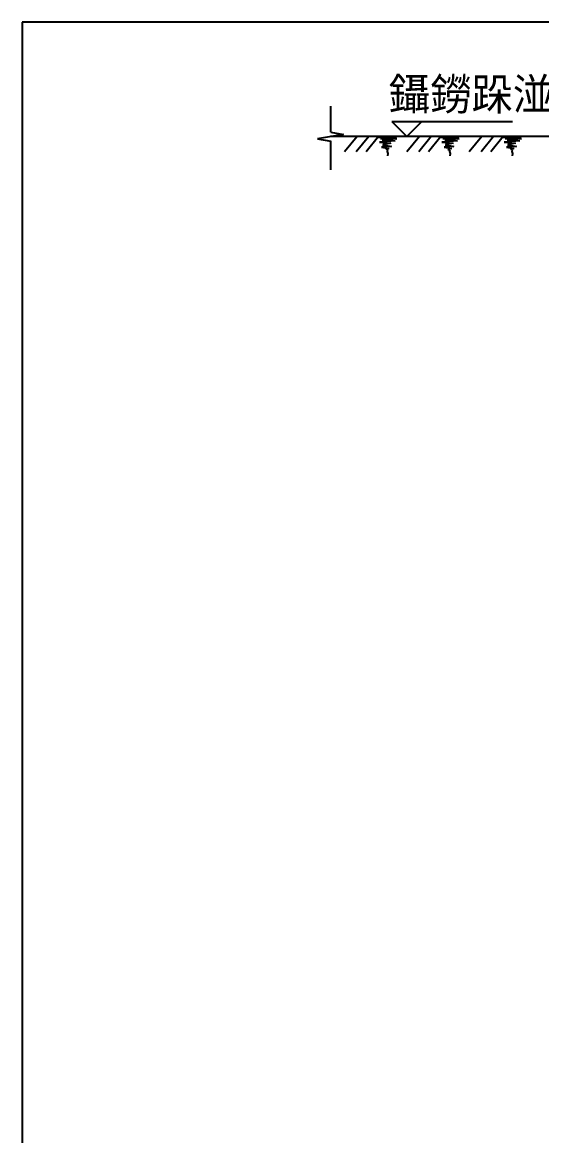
# Model space of a CAD drawing. Header units: metres. Extents: x 0 to 297, y 0 to 210.
# Drawn here: x 0 to 48.9, y 105 to 210 of the extents above; entities that cross this region are included whole.
import ezdxf

# ---------------------------------------------------------------- set-up
doc = ezdxf.new("R2010")
doc.units = ezdxf.units.M
doc.layers.add(' ', color=7, linetype='Continuous')

msp = doc.modelspace()

# ---------------------------------------------------------------- linework, layer by layer
at = {"layer": ' '}
for p, q in [((29.08, 199.63), (29.08, 202.08)), ((34.82, 200.64), (37.65, 200.64)), ((34.82, 200.64), (36.23, 199.22)), ((37.65, 200.64), (36.23, 199.22)), ((37.65, 200.64), (46.18, 200.64)), ((29.08, 199.63), (30.25, 199.43)), ((30.25, 199.43), (27.81, 199.02)), ((27.81, 199.02), (29.08, 198.8)), ((50.82, 199.22), (29.03, 199.22)), ((29.08, 196.08), (29.08, 198.8))]:
    msp.add_line(p, q, dxfattribs=at)
for p, q in [((297, 210), (0, 210)), ((0, 210), (0, 0)), ((31.53, 199.22), (30.35, 197.79)), ((32.64, 199.22), (31.46, 197.79)), ((33.55, 199.22), (32.38, 197.79)), ((33.5, 199.18), (35.25, 199.15)), ((35.13, 198.82), (33.64, 198.69)), ((33.64, 198.69), (34.71, 198.6)), ((35.25, 199.15), (33.73, 199.03)), ((33.73, 199.03), (35.28, 199.02)), ((35.28, 199.02), (33.91, 198.87)), ((33.91, 198.87), (35.13, 198.82)), ((34.71, 198.6), (33.94, 198.43)), ((37.41, 199.22), (36.23, 197.79)), ((38.52, 199.22), (37.34, 197.79)), ((39.43, 199.22), (38.25, 197.79)), ((39.38, 199.18), (41.13, 199.15)), ((41.01, 198.82), (39.52, 198.69)), ((39.52, 198.69), (40.59, 198.6)), ((41.13, 199.15), (39.61, 199.03)), ((39.61, 199.03), (41.16, 199.02)), ((41.16, 199.02), (39.79, 198.87)), ((39.79, 198.87), (41.01, 198.82)), ((40.59, 198.6), (39.82, 198.43)), ((43.28, 199.22), (42.11, 197.79)), ((44.39, 199.22), (43.22, 197.79)), ((45.31, 199.22), (44.13, 197.79)), ((45.26, 199.18), (47, 199.15)), ((46.88, 198.82), (45.4, 198.69)), ((45.4, 198.69), (46.46, 198.6)), ((47, 199.15), (45.49, 199.03)), ((45.49, 199.03), (47.03, 199.02)), ((47.03, 199.02), (45.67, 198.87)), ((45.67, 198.87), (46.88, 198.82)), ((46.46, 198.6), (45.7, 198.43)), ((34.78, 198.27), (33.85, 198.21)), ((33.85, 198.21), (34.54, 198.09)), ((33.94, 198.43), (34.78, 198.27)), ((34.54, 198.09), (34.23, 198.03)), ((34.23, 198.03), (34.44, 197.91)), ((34.44, 197.91), (34.38, 197.85)), ((34.38, 197.85), (34.38, 197.8)), ((34.38, 197.8), (34.42, 197.61)), ((34.42, 197.61), (34.39, 197.4)), ((40.66, 198.27), (39.73, 198.21)), ((39.73, 198.21), (40.42, 198.09)), ((39.82, 198.43), (40.66, 198.27)), ((40.42, 198.09), (40.1, 198.03)), ((40.1, 198.03), (40.31, 197.91)), ((40.31, 197.91), (40.25, 197.85)), ((40.25, 197.85), (40.25, 197.8)), ((40.25, 197.8), (40.3, 197.61)), ((40.3, 197.61), (40.27, 197.4)), ((46.54, 198.27), (45.61, 198.21)), ((45.61, 198.21), (46.3, 198.09)), ((45.7, 198.43), (46.54, 198.27)), ((46.3, 198.09), (45.98, 198.03)), ((45.98, 198.03), (46.19, 197.91)), ((46.19, 197.91), (46.13, 197.85)), ((46.13, 197.85), (46.13, 197.8)), ((46.13, 197.8), (46.18, 197.61)), ((46.18, 197.61), (46.15, 197.4))]:
    msp.add_line(p, q)

# ---------------------------------------------------------------- texts
msp.add_text('鑷鐒跺湴闈', height=3, dxfattribs=at).set_placement((34.52, 201.72))

doc.saveas('drawing.dxf')
